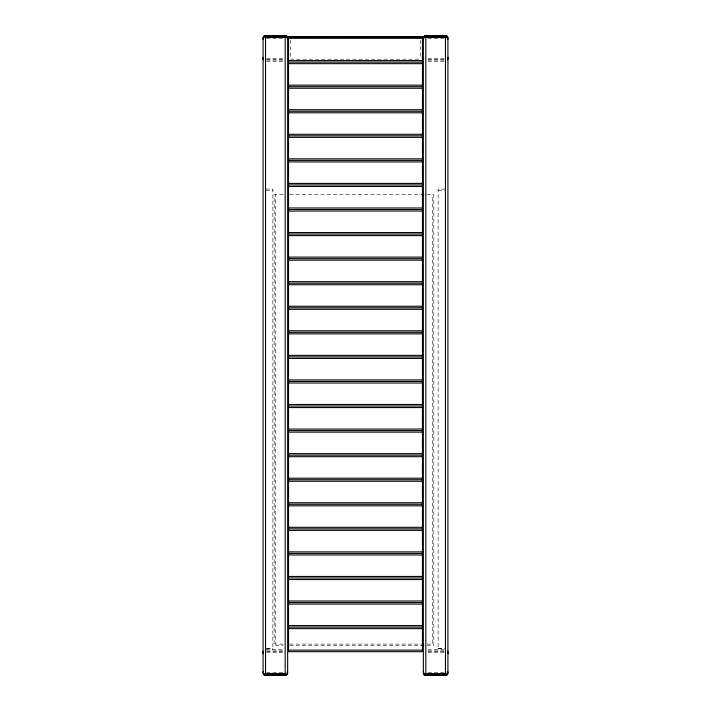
<?xml version="1.0" encoding="UTF-8"?>
<svg xmlns="http://www.w3.org/2000/svg" width="711" height="711" viewBox="0 0 711 711"><rect width="100%" height="100%" fill="white"/><g stroke="black" fill="none" stroke-linecap="round" stroke-linejoin="round"><path stroke-width="0.53" stroke-dasharray="3.56 2.67" d="M266.625 38.376L283.005 38.376M428.004 38.376L444.375 38.376M266.625 58.515L285.182 58.515M428.004 58.515L445.468 58.515M290.355 59.182L420.645 59.182M266.625 59.742L283.005 59.742M428.004 59.742L444.375 59.742M266.625 60.115L282.996 60.115M428.004 60.115L444.375 60.115M266.625 61.342L283.005 61.342M428.004 61.342L444.375 61.342M265.994 189.082L272.873 189.082L272.873 649.667M445.006 189.082L438.127 189.082L438.127 649.667M265.994 190.308L272.873 190.37M438.127 190.37L445.006 190.308M283.12 194.574L274.144 194.574L274.144 645.33L283.014 645.33M289.67 194.574L420.512 194.574M427.053 194.574L433.817 194.574L433.817 645.33L427.16 645.33M283.12 644.104L275.37 644.104L275.37 194.574M289.768 644.104L421.516 644.104M427.053 644.104L432.59 644.104L432.59 194.574M289.67 645.33L421.623 645.33M266.981 648.379L272.873 648.379M438.127 648.379L444.02 648.379M265.994 648.441L272.873 648.441M438.127 648.441L445.006 648.441M265.994 649.667L283.005 649.658M428.004 649.658L445.006 649.667M266.625 650.885L282.996 650.885M428.004 650.885L444.375 650.885M266.625 651.258L283.005 651.258M428.004 651.258L444.375 651.258M266.625 652.485L282.996 652.485M428.004 652.485L444.375 652.485M266.625 672.624L283.005 672.624M428.004 672.624L444.375 672.624M420.645 40.314L420.645 59.004M290.355 40.314L290.355 59.004"/><path stroke-width="1.07" d="M288.533 37.585L289.146 37.016L421.854 37.016L422.467 37.585M263.079 38.003L263.799 36.27L265.532 35.55L285.182 35.55L286.924 36.27L287.644 38.003L287.644 672.997L286.924 674.73L285.182 675.45L265.532 675.45L263.799 674.73L263.079 672.997L263.079 38.003A2.453 2.453 0 0 1 265.532 35.55M263.079 39.238L263.799 37.496L265.532 36.776L285.182 36.776L286.924 37.496L287.644 39.238M263.079 652.111L263.248 651.214M287.644 671.762L286.924 673.504L285.182 674.224L265.532 674.224L263.799 673.504L263.079 671.762M423.356 38.003L424.076 36.27L425.818 35.55L445.468 35.55L447.201 36.27L447.921 38.003L447.921 672.997L447.201 674.73L445.468 675.45L425.818 675.45L424.076 674.73L423.356 672.997L423.356 38.003A2.453 2.453 0 0 1 425.818 35.55M423.356 39.238L424.076 37.496L425.818 36.776L445.468 36.776L447.201 37.496L447.921 39.238M447.752 59.786L447.921 58.889M447.921 671.762L447.201 673.504L445.468 674.224L425.818 674.224L424.076 673.504L423.356 671.762M285.502 673.797L265.532 673.85M445.788 673.797L425.818 673.85M265.532 37.15L285.502 37.203M425.818 37.15L445.788 37.203M288.559 38.305L422.441 38.305M288.559 60.586L422.441 60.586M288.559 62.124L422.441 62.124M288.559 63.661L422.441 63.661M288.559 85.151L422.441 85.151M288.559 86.689L422.441 86.689M288.559 88.226L422.441 88.226M288.559 109.716L422.441 109.716M288.559 111.254L422.441 111.254M288.559 112.791L422.441 112.791M288.559 134.281L422.441 134.281M288.559 135.819L422.441 135.819M288.559 137.356L422.441 137.356M288.559 158.846L422.441 158.846M288.559 160.384L422.441 160.384M288.559 161.921L422.441 161.921M288.559 183.411L422.441 183.411M288.559 184.949L422.441 184.949M288.559 186.486L422.441 186.486M421.516 194.574L423.836 194.574M288.559 207.976L422.441 207.976M288.559 209.514L422.441 209.514M288.559 211.051L422.441 211.051M288.559 232.541L422.441 232.541M288.559 234.079L422.441 234.079M288.559 235.617L422.441 235.617M288.559 257.106L422.441 257.106M288.559 258.644L422.441 258.644M288.559 260.173L422.441 260.173M288.559 281.672L422.441 281.672M288.559 283.209L422.441 283.209M288.559 284.738L422.441 284.738M288.559 306.237L422.441 306.237M288.559 307.774L422.441 307.774M288.559 309.303L422.441 309.303M288.559 330.802L422.441 330.802M288.559 332.339L422.441 332.339M288.559 333.868L422.441 333.868M288.559 355.367L422.441 355.367M288.559 356.904L422.441 356.904M288.559 358.433L422.441 358.433M288.559 379.932L422.441 379.932M288.559 381.46L422.441 381.46M288.559 382.998L422.441 382.998M288.559 404.497L422.441 404.497M288.559 406.025L422.441 406.025M288.559 407.563L422.441 407.563M288.559 429.062L422.441 429.062M288.559 430.59L422.441 430.59M288.559 432.128L422.441 432.128M288.559 453.627L422.441 453.627M288.559 455.156L422.441 455.156M288.559 456.693L422.441 456.693M288.559 478.192L422.441 478.192M288.559 479.721L422.441 479.721M288.559 481.258L422.441 481.258M288.559 502.757L422.441 502.757M288.559 504.286L422.441 504.286M288.559 505.823L422.441 505.823M288.559 527.313L422.441 527.313M288.559 528.851L422.441 528.851M288.559 530.388L422.441 530.388M288.559 551.878L422.441 551.878M288.559 553.416L422.441 553.416M288.559 554.953L422.441 554.953M288.559 576.443L422.441 576.443M288.559 577.981L422.441 577.981M288.559 579.518L422.441 579.518M288.559 601.008L422.441 601.008M288.559 602.546L422.441 602.546M288.559 604.083L422.441 604.083M288.559 625.573L422.441 625.573M288.559 627.111L422.441 627.111M288.559 628.648L422.441 628.648M421.623 645.33L423.836 645.33M288.559 650.138L422.441 650.138M447.752 651.214L447.921 652.111M263.079 58.889L263.248 59.786M445.468 36.776L445.468 674.224M425.818 36.776L425.818 674.224M395.938 36.705L395.938 37.63M395.316 36.705L395.316 37.168M392.348 36.705L392.348 37.168M388.064 36.705L388.064 37.63M387.539 36.705L387.539 37.168M386.002 36.705L386.002 37.63M384.749 36.705L384.749 37.319M384.26 36.705L384.26 37.319M380.198 36.705L380.198 37.63M379.585 36.705L379.585 37.399M378.101 36.705L378.101 37.399M377.408 36.705L377.408 37.319M377.23 36.705L377.23 37.63M376.661 36.705L376.661 37.319M375.604 36.705L375.604 37.399M374.119 36.705L374.119 37.399M372.333 36.705L372.333 37.63M370.235 36.705L370.235 37.168M364.459 36.705L364.459 37.168M362.361 36.705L362.361 37.168M354.496 36.705L354.496 37.168M352.398 36.705L352.398 37.168M337.947 36.705L337.947 37.63M328.606 36.705L328.606 37.63M319.257 36.705L319.257 37.63M285.182 36.776L285.182 674.224M265.532 36.776L265.532 674.224M445.468 35.55A2.453 2.453 0 0 1 447.921 38.003M285.182 35.55A2.453 2.453 0 0 1 287.644 38.003M265.532 675.45A2.453 2.453 0 0 1 263.079 672.997M287.644 672.997A2.453 2.453 0 0 1 285.182 675.45M425.818 675.45A2.453 2.453 0 0 1 423.356 672.997M447.921 672.997A2.453 2.453 0 0 1 445.468 675.45M263.248 652.44L263.079 653.338A2.453 2.453 0 0 1 263.266 652.405M447.921 57.662L447.752 58.56A2.453 2.453 0 0 0 447.921 57.662M422.467 36.705L288.533 36.705L288.559 651.676L422.441 651.676L422.467 36.705M447.921 653.338L447.752 652.44A2.453 2.453 0 0 1 447.921 653.338M263.248 58.56L263.079 57.662A2.453 2.453 0 0 0 263.266 58.595"/></g></svg>
